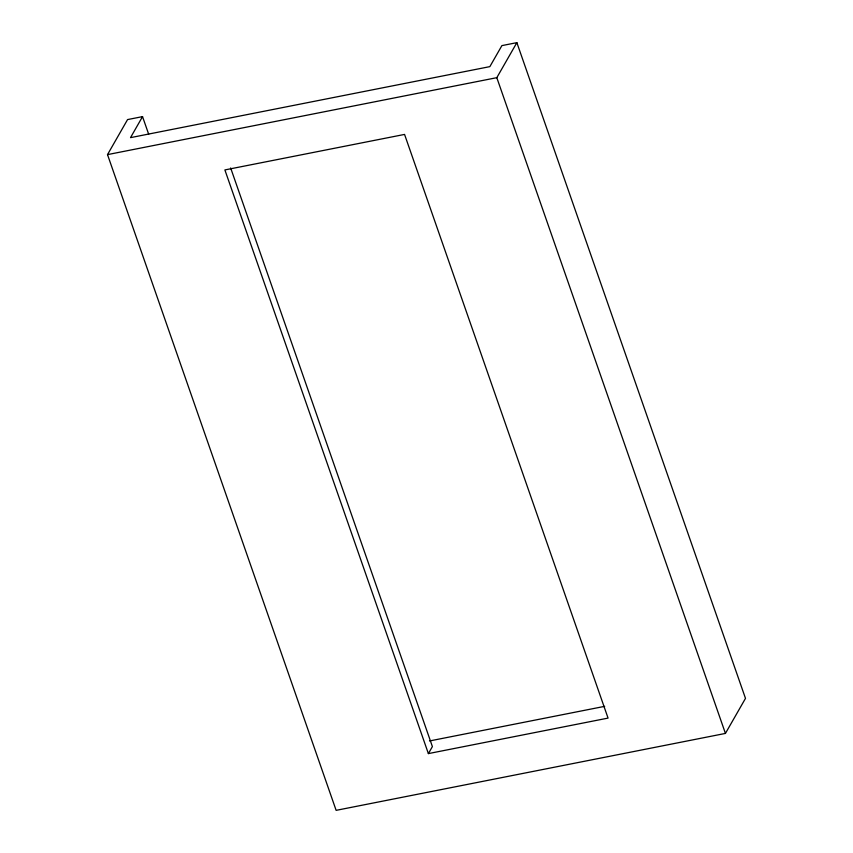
<?xml version="1.0" encoding="UTF-8"?>
<svg xmlns="http://www.w3.org/2000/svg" width="853" height="853" viewBox="0 0 853 853"><rect width="100%" height="100%" fill="white"/><g stroke="black" fill="none" stroke-linecap="round" stroke-linejoin="round"><path stroke-width="1.28" d="M142.536 116.626L130.509 137.642L489.857 66.63L501.895 45.614L516.865 42.65L745.49 698.383L725.434 733.42L336.135 810.35L107.51 154.617L127.566 119.58L142.536 116.626L148.678 134.209M725.434 733.42L496.809 77.676L516.865 42.65M428.377 753.604L224.883 169.928L404.557 134.422L608.061 718.098L428.377 753.604L432.396 746.599L230.651 167.956M107.51 154.617L496.809 77.676M429.517 740.958L604.67 706.348"/></g></svg>
